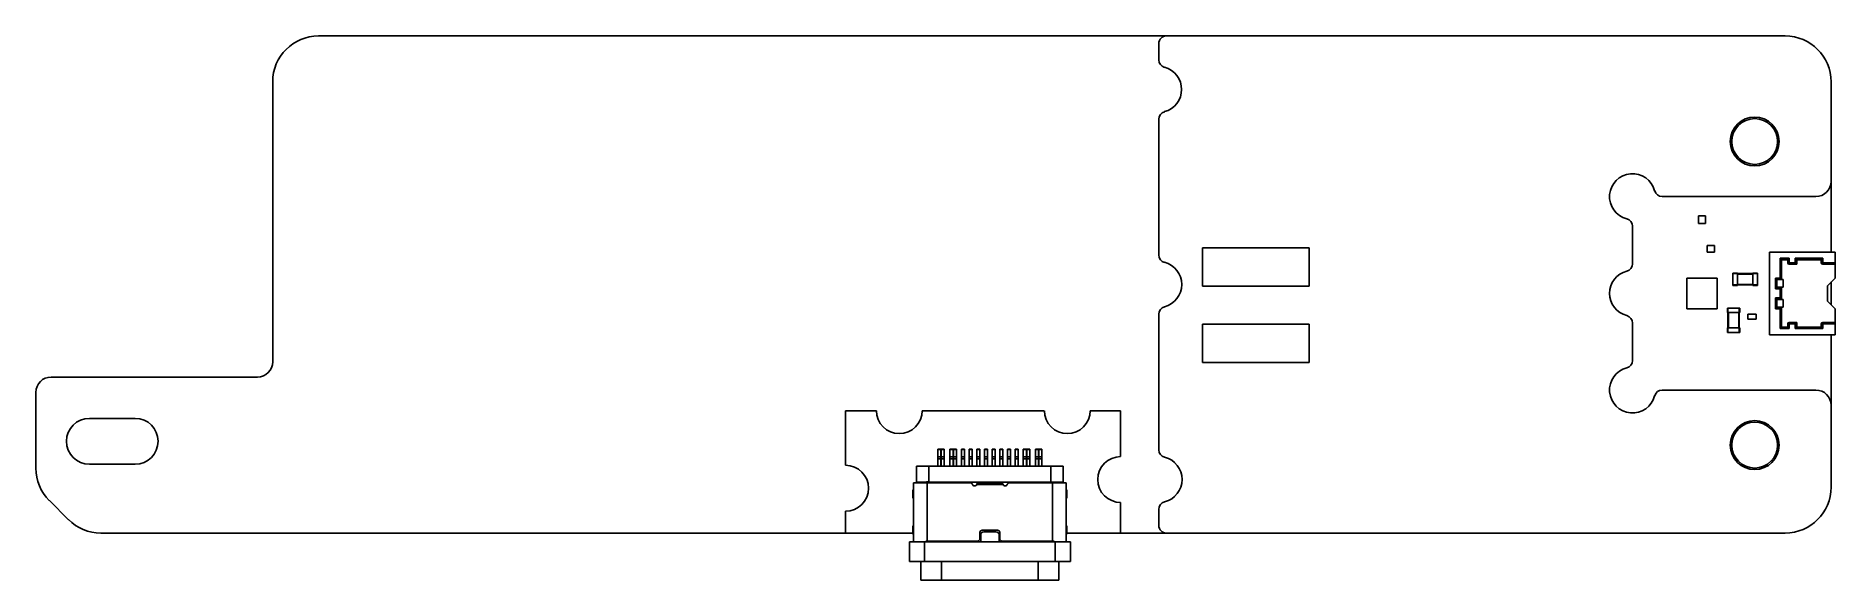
# Model space of a CAD drawing. Header units: millimetres. Extents: x -62 to 55, y 122 to 158.
import ezdxf

# ---------------------------------------------------------------- set-up
doc = ezdxf.new("R2010")
doc.units = ezdxf.units.MM

msp = doc.modelspace()

# ---------------------------------------------------------------- linework, layer by layer
at = {"color": 7, "linetype": 'Continuous', "lineweight": 25}
for p, q in [((52.06, 157.85), (-43.94, 157.85)), ((11.06, 157.35), (11.06, 156.28)), ((-46.94, 154.85), (-46.94, 136.55)), ((55.06, 143.72), (55.06, 154.85)), ((11.06, 152.41), (11.06, 143.53)), ((54.06, 147.35), (44, 147.35)), ((46.85, 146.08), (46.39, 146.08)), ((46.39, 146.08), (46.39, 145.58)), ((46.85, 145.58), (46.85, 146.08)), ((42.06, 145.41), (42.06, 142.96)), ((46.39, 145.58), (46.85, 145.58)), ((13.91, 143.99), (13.91, 141.49)), ((20.91, 143.99), (13.91, 143.99)), ((20.91, 141.49), (20.91, 143.99)), ((47.44, 144.16), (46.94, 144.16)), ((46.94, 144.16), (46.94, 143.71)), ((46.94, 143.71), (47.44, 143.71)), ((47.44, 143.71), (47.44, 144.16)), ((51.02, 143.72), (51.02, 138.32)), ((55.32, 143.72), (51.02, 143.72)), ((55.32, 143.72), (55.32, 142.02)), ((52.32, 143.32), (51.72, 143.32)), ((51.72, 143.32), (51.72, 142.02)), ((51.82, 143.22), (51.72, 143.32)), ((51.82, 141.92), (51.82, 143.22)), ((51.82, 143.22), (52.22, 143.22)), ((52.22, 143.22), (52.32, 143.32)), ((52.22, 143.22), (52.22, 143.02)), ((52.72, 143.02), (52.22, 143.02)), ((52.32, 142.92), (52.32, 143.32)), ((52.32, 142.92), (52.82, 142.92)), ((54.52, 143.32), (52.72, 143.32)), ((52.72, 143.32), (52.72, 143.02)), ((52.82, 143.22), (52.72, 143.32)), ((52.82, 142.92), (52.72, 143.02)), ((52.82, 142.92), (52.82, 143.22)), ((52.82, 143.22), (54.42, 143.22)), ((54.42, 143.22), (54.52, 143.32)), ((54.42, 143.22), (54.42, 143.02)), ((55.32, 143.02), (54.42, 143.02)), ((54.52, 142.92), (54.52, 143.32)), ((54.52, 142.92), (55.32, 142.92)), ((13.91, 141.49), (20.91, 141.49)), ((47.61, 142.02), (45.61, 142.02)), ((45.61, 142.02), (45.61, 140.02)), ((47.61, 140.02), (47.61, 142.02)), ((48.64, 142.34), (48.64, 141.54)), ((48.94, 142.34), (48.64, 142.34)), ((50.24, 142.31), (48.64, 142.31)), ((50.24, 141.57), (48.64, 141.57)), ((48.94, 141.54), (48.64, 141.54)), ((48.94, 142.34), (48.94, 141.54)), ((49.94, 142.28), (48.94, 142.28)), ((49.94, 141.6), (48.94, 141.6)), ((49.94, 142.34), (49.94, 141.54)), ((50.24, 142.34), (49.94, 142.34)), ((50.24, 141.54), (49.94, 141.54)), ((50.24, 142.34), (50.24, 141.54)), ((51.72, 142.02), (51.42, 142.02)), ((51.42, 142.02), (51.42, 141.32)), ((51.52, 141.92), (51.42, 142.02)), ((51.52, 141.42), (51.42, 141.32)), ((51.42, 141.32), (51.72, 141.32)), ((51.52, 141.42), (51.52, 141.92)), ((51.52, 141.92), (51.92, 141.92)), ((51.92, 141.42), (51.52, 141.42)), ((51.82, 141.92), (51.72, 142.02)), ((51.82, 141.42), (51.72, 141.32)), ((51.72, 141.32), (51.72, 140.72)), ((51.82, 140.62), (51.82, 141.42)), ((51.92, 141.92), (51.92, 141.42)), ((54.82, 141.52), (55.32, 142.02)), ((54.82, 140.52), (54.82, 141.52)), ((55.06, 140.27), (55.06, 141.77)), ((51.72, 140.72), (51.42, 140.72)), ((51.42, 140.72), (51.42, 140.02)), ((51.52, 140.62), (51.42, 140.72)), ((51.52, 140.12), (51.52, 140.62)), ((51.52, 140.62), (51.92, 140.62)), ((51.82, 140.62), (51.72, 140.72)), ((51.92, 140.62), (51.92, 140.12)), ((54.82, 140.52), (55.32, 140.02)), ((11.06, 139.66), (11.06, 130.79)), ((13.91, 139.01), (13.91, 136.51)), ((20.91, 139.01), (13.91, 139.01)), ((20.91, 136.51), (20.91, 139.01)), ((42.06, 139.08), (42.06, 136.63)), ((45.61, 140.02), (47.61, 140.02)), ((48.28, 140.06), (49.08, 140.06)), ((48.28, 140.06), (48.28, 139.76)), ((48.28, 139.76), (49.08, 139.76)), ((48.31, 140.06), (48.31, 138.46)), ((48.34, 139.76), (48.34, 138.76)), ((49.02, 139.76), (49.02, 138.76)), ((49.05, 140.06), (49.05, 138.46)), ((49.08, 140.06), (49.08, 139.76)), ((50.16, 139.67), (49.62, 139.67)), ((49.62, 139.67), (49.62, 139.34)), ((49.62, 139.34), (50.16, 139.34)), ((50.16, 139.34), (50.16, 139.67)), ((51.52, 140.12), (51.42, 140.02)), ((51.42, 140.02), (51.72, 140.02)), ((51.92, 140.12), (51.52, 140.12)), ((51.82, 140.12), (51.72, 140.02)), ((51.72, 140.02), (51.72, 138.72)), ((51.82, 138.82), (51.82, 140.12)), ((52.22, 139.02), (52.72, 139.02)), ((52.22, 139.02), (52.22, 138.82)), ((52.32, 138.72), (52.32, 139.12)), ((52.82, 139.12), (52.32, 139.12)), ((52.82, 139.12), (52.72, 139.02)), ((52.72, 139.02), (52.72, 138.72)), ((52.82, 138.82), (52.82, 139.12)), ((54.42, 139.02), (55.32, 139.02)), ((54.42, 139.02), (54.42, 138.82)), ((54.52, 138.72), (54.52, 139.12)), ((55.32, 139.12), (54.52, 139.12)), ((55.32, 138.32), (55.32, 140.02)), ((48.28, 138.76), (48.28, 138.46)), ((48.28, 138.76), (49.08, 138.76)), ((48.28, 138.46), (49.08, 138.46)), ((49.08, 138.76), (49.08, 138.46)), ((51.02, 138.32), (55.32, 138.32)), ((51.82, 138.82), (51.72, 138.72)), ((51.72, 138.72), (52.32, 138.72)), ((52.22, 138.82), (51.82, 138.82)), ((52.22, 138.82), (52.32, 138.72)), ((52.82, 138.82), (52.72, 138.72)), ((52.72, 138.72), (54.52, 138.72)), ((54.42, 138.82), (52.82, 138.82)), ((54.42, 138.82), (54.52, 138.72)), ((55.06, 128.35), (55.06, 138.32)), ((-47.94, 135.55), (-61.44, 135.55)), ((13.91, 136.51), (20.91, 136.51)), ((-62.44, 134.55), (-62.44, 129.59)), ((44, 134.7), (54.06, 134.7)), ((-9.44, 133.35), (-9.44, 129.78)), ((-7.43, 133.35), (-9.44, 133.35)), ((3.56, 133.35), (-4.43, 133.35)), ((8.56, 133.35), (6.57, 133.35)), ((8.56, 130.35), (8.56, 133.35)), ((-55.94, 132.85), (-58.94, 132.85)), ((-3.41, 130.83), (-3.41, 130.33)), ((-3.41, 130.83), (-3.21, 130.83)), ((-3.21, 130.81), (-3.41, 130.81)), ((-3.21, 130.33), (-3.21, 130.83)), ((-3.19, 130.83), (-3.19, 130.33)), ((-3.19, 130.83), (-2.99, 130.83)), ((-2.99, 130.81), (-3.19, 130.81)), ((-2.99, 130.33), (-2.99, 130.83)), ((-2.61, 130.83), (-2.61, 130.33)), ((-2.61, 130.83), (-2.41, 130.83)), ((-2.41, 130.81), (-2.61, 130.81)), ((-2.41, 130.33), (-2.41, 130.83)), ((-2.39, 130.83), (-2.39, 130.33)), ((-2.19, 130.83), (-2.39, 130.83)), ((-2.19, 130.81), (-2.39, 130.81)), ((-2.19, 130.33), (-2.19, 130.83)), ((-1.85, 130.83), (-1.85, 130.33)), ((-1.85, 130.83), (-1.65, 130.83)), ((-1.65, 130.81), (-1.85, 130.81)), ((-1.65, 130.33), (-1.65, 130.83)), ((-1.35, 130.83), (-1.35, 130.33)), ((-1.15, 130.83), (-1.35, 130.83)), ((-1.15, 130.81), (-1.35, 130.81)), ((-1.15, 130.33), (-1.15, 130.83)), ((-0.85, 130.83), (-0.85, 130.33)), ((-0.85, 130.83), (-0.65, 130.83)), ((-0.65, 130.81), (-0.85, 130.81)), ((-0.65, 130.33), (-0.65, 130.83)), ((-0.35, 130.83), (-0.35, 130.33)), ((-0.35, 130.83), (-0.15, 130.83)), ((-0.15, 130.81), (-0.35, 130.81)), ((-0.15, 130.33), (-0.15, 130.83)), ((0.15, 130.83), (0.15, 130.33)), ((0.15, 130.83), (0.35, 130.83)), ((0.35, 130.81), (0.15, 130.81)), ((0.35, 130.33), (0.35, 130.83)), ((0.65, 130.83), (0.65, 130.33)), ((0.85, 130.83), (0.65, 130.83)), ((0.85, 130.81), (0.65, 130.81)), ((0.85, 130.33), (0.85, 130.83)), ((1.15, 130.83), (1.15, 130.33)), ((1.15, 130.83), (1.35, 130.83)), ((1.35, 130.81), (1.15, 130.81)), ((1.35, 130.33), (1.35, 130.83)), ((1.65, 130.83), (1.65, 130.33)), ((1.65, 130.83), (1.85, 130.83)), ((1.85, 130.81), (1.65, 130.81)), ((1.85, 130.33), (1.85, 130.83)), ((2.19, 130.83), (2.19, 130.33)), ((2.19, 130.83), (2.39, 130.83)), ((2.39, 130.81), (2.19, 130.81)), ((2.39, 130.33), (2.39, 130.83)), ((2.41, 130.83), (2.41, 130.33)), ((2.41, 130.83), (2.61, 130.83)), ((2.61, 130.81), (2.41, 130.81)), ((2.61, 130.33), (2.61, 130.83)), ((2.99, 130.83), (2.99, 130.33)), ((2.99, 130.83), (3.19, 130.83)), ((3.19, 130.81), (2.99, 130.81)), ((3.19, 130.33), (3.19, 130.83)), ((3.21, 130.83), (3.21, 130.33)), ((3.21, 130.83), (3.41, 130.83)), ((3.41, 130.81), (3.21, 130.81)), ((3.41, 130.33), (3.41, 130.83)), ((-58.94, 129.85), (-55.94, 129.85)), ((-4.8, 128.63), (-4.8, 129.73)), ((-4, 129.73), (-4, 128.68)), ((4, 129.73), (-4, 129.73)), ((-3.41, 130.33), (-3.21, 130.33)), ((-3.41, 130.2), (-3.21, 130.2)), ((-3.41, 130.2), (-3.41, 129.73)), ((-3.21, 129.73), (-3.21, 130.2)), ((-3.19, 130.33), (-2.99, 130.33)), ((-3.19, 130.2), (-2.99, 130.2)), ((-3.19, 130.2), (-3.19, 129.73)), ((-2.99, 129.73), (-2.99, 130.2)), ((-2.61, 130.33), (-2.41, 130.33)), ((-2.61, 130.2), (-2.41, 130.2)), ((-2.61, 130.2), (-2.61, 129.73)), ((-2.41, 129.73), (-2.41, 130.2)), ((-2.19, 130.33), (-2.39, 130.33)), ((-2.19, 130.2), (-2.39, 130.2)), ((-2.39, 130.2), (-2.39, 129.73)), ((-2.19, 129.73), (-2.19, 130.2)), ((-1.85, 130.33), (-1.65, 130.33)), ((-1.85, 130.2), (-1.65, 130.2)), ((-1.85, 130.2), (-1.85, 129.73)), ((-1.65, 129.73), (-1.65, 130.2)), ((-1.15, 130.33), (-1.35, 130.33)), ((-1.15, 130.2), (-1.35, 130.2)), ((-1.35, 130.2), (-1.35, 129.73)), ((-1.15, 129.73), (-1.15, 130.2)), ((-0.65, 130.33), (-0.85, 130.33)), ((-0.65, 130.2), (-0.85, 130.2)), ((-0.85, 130.2), (-0.85, 129.73)), ((-0.65, 129.73), (-0.65, 130.2)), ((-0.15, 130.33), (-0.35, 130.33)), ((-0.15, 130.2), (-0.35, 130.2)), ((-0.35, 130.2), (-0.35, 129.73)), ((-0.15, 129.73), (-0.15, 130.2)), ((0.35, 130.33), (0.15, 130.33)), ((0.35, 130.2), (0.15, 130.2)), ((0.15, 130.2), (0.15, 129.73)), ((0.35, 129.73), (0.35, 130.2)), ((0.65, 130.33), (0.85, 130.33)), ((0.65, 130.2), (0.85, 130.2)), ((0.65, 130.2), (0.65, 129.73)), ((0.85, 129.73), (0.85, 130.2)), ((1.35, 130.33), (1.15, 130.33)), ((1.35, 130.2), (1.15, 130.2)), ((1.15, 130.2), (1.15, 129.73)), ((1.35, 129.73), (1.35, 130.2)), ((1.85, 130.33), (1.65, 130.33)), ((1.85, 130.2), (1.65, 130.2)), ((1.65, 130.2), (1.65, 129.73)), ((1.85, 129.73), (1.85, 130.2)), ((2.39, 130.33), (2.19, 130.33)), ((2.39, 130.2), (2.19, 130.2)), ((2.19, 130.2), (2.19, 129.73)), ((2.39, 129.73), (2.39, 130.2)), ((2.61, 130.33), (2.41, 130.33)), ((2.61, 130.2), (2.41, 130.2)), ((2.41, 130.2), (2.41, 129.73)), ((2.61, 129.73), (2.61, 130.2)), ((3.19, 130.33), (2.99, 130.33)), ((3.19, 130.2), (2.99, 130.2)), ((2.99, 130.2), (2.99, 129.73)), ((3.19, 129.73), (3.19, 130.2)), ((3.41, 130.33), (3.21, 130.33)), ((3.41, 130.2), (3.21, 130.2)), ((3.21, 130.2), (3.21, 129.73)), ((3.41, 129.73), (3.41, 130.2)), ((4, 129.73), (4, 128.68)), ((4.79, 129.73), (4.79, 128.63)), ((-5, 124.83), (-5, 128.63)), ((-4.17, 128.63), (-4.17, 128.73)), ((-4.04, 128.7), (-4.15, 128.7)), ((-4.1, 124.83), (-4.1, 128.63)), ((-4.1, 128.63), (-1.28, 128.63)), ((-4, 128.68), (4, 128.68)), ((-0.86, 128.53), (0.86, 128.53)), ((0.85, 128.58), (-0.85, 128.58)), ((1.28, 128.63), (4.1, 128.63)), ((4.1, 128.63), (4.1, 124.83)), ((4.17, 128.73), (4.17, 128.63)), ((5, 128.63), (5, 124.83)), ((-61.56, 127.47), (-60.31, 126.22)), ((-5.04, 128.18), (-5.04, 127.63)), ((-5, 128.18), (-5.04, 128.18)), ((-5.04, 127.63), (-5, 127.63)), ((5, 128.18), (5.04, 128.18)), ((5.04, 127.63), (5, 127.63)), ((5.04, 127.63), (5.04, 128.18)), ((8.56, 125.35), (8.56, 127.35)), ((-9.44, 126.78), (-9.44, 125.35)), ((11.06, 126.9), (11.06, 125.85)), ((-58.19, 125.35), (-5.04, 125.35)), ((-5.04, 125.83), (-5.04, 125.28)), ((-5, 125.83), (-5.04, 125.83)), ((-5.04, 125.28), (-5, 125.28)), ((-4.8, 124.78), (-4.8, 124.83)), ((-0.8, 124.83), (-4.2, 124.83)), ((-0.65, 125.38), (-0.65, 124.98)), ((-0.6, 124.78), (-0.6, 125.23)), ((0.5, 125.53), (-0.5, 125.53)), ((-0.4, 125.43), (0.4, 125.43)), ((0.6, 125.23), (0.6, 124.78)), ((0.65, 124.98), (0.65, 125.38)), ((4.2, 124.83), (0.8, 124.83)), ((4.79, 124.83), (4.79, 124.78)), ((5, 125.83), (5.04, 125.83)), ((5.04, 125.28), (5, 125.28)), ((5.04, 125.28), (5.04, 125.83)), ((5.04, 125.35), (52.06, 125.35)), ((-5.27, 123.48), (-5.27, 124.78)), ((-4.27, 124.78), (-4.27, 123.48)), ((4.27, 124.78), (-4.27, 124.78)), ((4.27, 123.48), (4.27, 124.78)), ((5.27, 124.78), (5.27, 123.48)), ((-4.52, 122.28), (-4.52, 123.48)), ((-4.27, 123.48), (4.27, 123.48)), ((-3.17, 123.48), (-3.17, 122.28)), ((3.17, 122.28), (3.17, 123.48)), ((4.52, 123.48), (4.52, 122.28)), ((-3.17, 122.28), (3.17, 122.28))]:
    msp.add_line(p, q, dxfattribs=at)
at = {"color": 8, "linetype": 'Continuous', "lineweight": 25}
for p, q in [((-3.79, 128.68), (-3.79, 128.63)), ((3.79, 128.68), (3.79, 128.63)), ((-3.79, 124.83), (-3.79, 124.78)), ((3.79, 124.83), (3.79, 124.78))]:
    msp.add_line(p, q, dxfattribs=at)
at = {"color": 7, "linetype": 'Continuous', "lineweight": 25}
for centre, radius in [((50.06, 150.95), 1.6), ((50.06, 150.95), 1.5), ((50.06, 131.1), 1.6), ((50.06, 131.1), 1.5)]:
    msp.add_circle(centre, radius, dxfattribs=at)
for centre, radius, start, end in [((-43.94, 154.85), 3, 90, 180), ((11.56, 157.35), 0.5, 90, 180), ((52.06, 154.85), 3, 0, 90), ((11.56, 156.28), 0.5, 180, 255.0781), ((11.05, 154.35), 1.5, 284.9219, 75.0781), ((11.56, 152.41), 0.5, 104.9219, 180), ((42.06, 147.35), 1.5, 14.4775, 255.5225), ((44, 147.85), 0.5, 194.4775, 270), ((54.06, 148.35), 1, 270, 0), ((41.56, 145.41), 0.5, 0, 75.5225), ((11.56, 143.53), 0.5, 180, 255.5225), ((11.06, 141.6), 1.5, 284.4775, 75.5225), ((41.56, 142.96), 0.5, 284.4775, 360), ((52.32, 143.02), 0.1, 180, 270), ((54.52, 143.02), 0.1, 180, 270), ((42.06, 141.02), 1.5, 104.4775, 255.5225), ((11.56, 139.66), 0.5, 104.4775, 180), ((41.56, 139.08), 0.5, 0, 75.5225), ((52.32, 139.02), 0.1, 90, 180), ((54.52, 139.02), 0.1, 90, 180), ((41.56, 136.63), 0.5, 284.4775, 360), ((-61.44, 134.55), 1, 90, 180), ((-47.94, 136.55), 1, 270, 360), ((42.06, 134.7), 1.5, 104.4775, 345.5225), ((44, 134.2), 0.5, 90, 165.5225), ((54.06, 133.7), 1, 360, 90), ((-5.93, 133.35), 1.5, 180, 0), ((5.07, 133.35), 1.5, 180, 0), ((-58.94, 131.35), 1.5, 90, 270), ((-55.94, 131.35), 1.5, 270, 90), ((11.56, 130.79), 0.5, 180, 256.0762), ((-59.44, 129.59), 3, 180, 225), ((-9.44, 128.28), 1.5, 270, 90), ((8.56, 128.85), 1.5, 90, 270), ((11.08, 128.85), 1.5, 283.9238, 76.0762), ((11.56, 126.9), 0.5, 103.9238, 180), ((52.06, 128.35), 3, 270, 0), ((-58.19, 128.35), 3, 225, 270), ((11.56, 125.85), 0.5, 180, 270)]:
    msp.add_arc(centre, radius, start, end, dxfattribs=at)
for points, knots in [([(-4, 129.73), (-4.08, 129.73), (-4.15, 129.73), (-4.3, 129.73), (-4.37, 129.73), (-4.58, 129.73), (-4.7, 129.73), (-4.8, 129.73)], [0, 0, 0, 0, 0.25, 0.25, 0.5, 0.5, 1, 1, 1, 1]), ([(-3.41, 130.33), (-3.41, 130.32), (-3.41, 130.3), (-3.41, 130.28), (-3.41, 130.27), (-3.41, 130.25), (-3.41, 130.24), (-3.41, 130.23), (-3.41, 130.21), (-3.41, 130.21), (-3.41, 130.2), (-3.41, 130.2), (-3.41, 130.2)], [0, 0, 0, 0, 0.0000503657, 0.0000503657, 0.0000503657, 0.0001007314, 0.0001007314, 0.0001007314, 0.0001510971, 0.0001510971, 0.0001510971, 0.0001692128, 0.0001692128, 0.0001692128, 0.0001692128]), ([(-3.21, 130.2), (-3.21, 130.2), (-3.21, 130.21), (-3.21, 130.23), (-3.21, 130.24), (-3.21, 130.25), (-3.21, 130.27), (-3.21, 130.28), (-3.21, 130.3), (-3.21, 130.31), (-3.21, 130.32), (-3.21, 130.33), (-3.21, 130.33)], [0, 0, 0, 0, 0.0000503657, 0.0000503657, 0.0000503657, 0.0001007314, 0.0001007314, 0.0001007314, 0.0001510971, 0.0001510971, 0.0001510971, 0.0001692128, 0.0001692128, 0.0001692128, 0.0001692128]), ([(-3.19, 130.33), (-3.19, 130.32), (-3.19, 130.3), (-3.19, 130.28), (-3.19, 130.27), (-3.19, 130.25), (-3.19, 130.24), (-3.19, 130.23), (-3.19, 130.21), (-3.19, 130.21), (-3.19, 130.2), (-3.19, 130.2), (-3.19, 130.2)], [0, 0, 0, 0, 0.0000503657, 0.0000503657, 0.0000503657, 0.0001007314, 0.0001007314, 0.0001007314, 0.0001510971, 0.0001510971, 0.0001510971, 0.0001692128, 0.0001692128, 0.0001692128, 0.0001692128]), ([(-2.99, 130.2), (-2.99, 130.2), (-2.99, 130.21), (-2.99, 130.23), (-2.99, 130.24), (-2.99, 130.25), (-2.99, 130.27), (-2.99, 130.28), (-2.99, 130.3), (-2.99, 130.31), (-2.99, 130.32), (-2.99, 130.33), (-2.99, 130.33)], [0, 0, 0, 0, 0.0000503657, 0.0000503657, 0.0000503657, 0.0001007314, 0.0001007314, 0.0001007314, 0.0001510971, 0.0001510971, 0.0001510971, 0.0001692128, 0.0001692128, 0.0001692128, 0.0001692128]), ([(-2.61, 130.33), (-2.61, 130.32), (-2.61, 130.3), (-2.61, 130.28), (-2.61, 130.27), (-2.61, 130.25), (-2.61, 130.24), (-2.61, 130.23), (-2.61, 130.21), (-2.61, 130.21), (-2.61, 130.2), (-2.61, 130.2), (-2.61, 130.2)], [0, 0, 0, 0, 0.0000503657, 0.0000503657, 0.0000503657, 0.0001007314, 0.0001007314, 0.0001007314, 0.0001510971, 0.0001510971, 0.0001510971, 0.0001692128, 0.0001692128, 0.0001692128, 0.0001692128]), ([(-2.41, 130.2), (-2.41, 130.2), (-2.41, 130.21), (-2.41, 130.23), (-2.41, 130.24), (-2.41, 130.25), (-2.41, 130.27), (-2.41, 130.28), (-2.41, 130.3), (-2.41, 130.31), (-2.41, 130.32), (-2.41, 130.33), (-2.41, 130.33)], [0, 0, 0, 0, 0.0000503657, 0.0000503657, 0.0000503657, 0.0001007314, 0.0001007314, 0.0001007314, 0.0001510971, 0.0001510971, 0.0001510971, 0.0001692128, 0.0001692128, 0.0001692128, 0.0001692128]), ([(-2.39, 130.33), (-2.39, 130.32), (-2.39, 130.3), (-2.39, 130.28), (-2.39, 130.27), (-2.39, 130.25), (-2.39, 130.24), (-2.39, 130.23), (-2.39, 130.21), (-2.39, 130.21), (-2.39, 130.2), (-2.39, 130.2), (-2.39, 130.2)], [0, 0, 0, 0, 0.0000503657, 0.0000503657, 0.0000503657, 0.0001007314, 0.0001007314, 0.0001007314, 0.0001510971, 0.0001510971, 0.0001510971, 0.0001692128, 0.0001692128, 0.0001692128, 0.0001692128]), ([(-2.19, 130.2), (-2.19, 130.2), (-2.19, 130.21), (-2.19, 130.23), (-2.19, 130.24), (-2.19, 130.25), (-2.19, 130.27), (-2.19, 130.28), (-2.19, 130.3), (-2.19, 130.31), (-2.19, 130.32), (-2.19, 130.33), (-2.19, 130.33)], [0, 0, 0, 0, 0.0000503657, 0.0000503657, 0.0000503657, 0.0001007314, 0.0001007314, 0.0001007314, 0.0001510971, 0.0001510971, 0.0001510971, 0.0001692128, 0.0001692128, 0.0001692128, 0.0001692128]), ([(-1.85, 130.33), (-1.85, 130.32), (-1.85, 130.3), (-1.85, 130.28), (-1.85, 130.27), (-1.85, 130.25), (-1.85, 130.24), (-1.85, 130.23), (-1.85, 130.21), (-1.85, 130.21), (-1.85, 130.2), (-1.85, 130.2), (-1.85, 130.2)], [0, 0, 0, 0, 0.0000503657, 0.0000503657, 0.0000503657, 0.0001007314, 0.0001007314, 0.0001007314, 0.0001510971, 0.0001510971, 0.0001510971, 0.0001692128, 0.0001692128, 0.0001692128, 0.0001692128]), ([(-1.65, 130.2), (-1.65, 130.2), (-1.65, 130.21), (-1.65, 130.23), (-1.65, 130.24), (-1.65, 130.25), (-1.65, 130.27), (-1.65, 130.28), (-1.65, 130.3), (-1.65, 130.31), (-1.65, 130.32), (-1.65, 130.33), (-1.65, 130.33)], [0, 0, 0, 0, 0.0000503657, 0.0000503657, 0.0000503657, 0.0001007314, 0.0001007314, 0.0001007314, 0.0001510971, 0.0001510971, 0.0001510971, 0.0001692128, 0.0001692128, 0.0001692128, 0.0001692128]), ([(-1.35, 130.33), (-1.35, 130.32), (-1.35, 130.3), (-1.35, 130.28), (-1.35, 130.27), (-1.35, 130.25), (-1.35, 130.24), (-1.35, 130.23), (-1.35, 130.21), (-1.35, 130.21), (-1.35, 130.2), (-1.35, 130.2), (-1.35, 130.2)], [0, 0, 0, 0, 0.0000503657, 0.0000503657, 0.0000503657, 0.0001007314, 0.0001007314, 0.0001007314, 0.0001510971, 0.0001510971, 0.0001510971, 0.0001692128, 0.0001692128, 0.0001692128, 0.0001692128]), ([(-1.15, 130.2), (-1.15, 130.2), (-1.15, 130.21), (-1.15, 130.23), (-1.15, 130.24), (-1.15, 130.25), (-1.15, 130.27), (-1.15, 130.28), (-1.15, 130.3), (-1.15, 130.31), (-1.15, 130.32), (-1.15, 130.33), (-1.15, 130.33)], [0, 0, 0, 0, 0.0000503657, 0.0000503657, 0.0000503657, 0.0001007314, 0.0001007314, 0.0001007314, 0.0001510971, 0.0001510971, 0.0001510971, 0.0001692128, 0.0001692128, 0.0001692128, 0.0001692128]), ([(-0.85, 130.33), (-0.85, 130.32), (-0.85, 130.3), (-0.85, 130.28), (-0.85, 130.27), (-0.85, 130.25), (-0.85, 130.24), (-0.85, 130.23), (-0.85, 130.21), (-0.85, 130.21), (-0.85, 130.2), (-0.85, 130.2), (-0.85, 130.2)], [0, 0, 0, 0, 0.0000503657, 0.0000503657, 0.0000503657, 0.0001007314, 0.0001007314, 0.0001007314, 0.0001510971, 0.0001510971, 0.0001510971, 0.0001692128, 0.0001692128, 0.0001692128, 0.0001692128]), ([(-0.65, 130.2), (-0.65, 130.2), (-0.65, 130.21), (-0.65, 130.23), (-0.65, 130.24), (-0.65, 130.25), (-0.65, 130.27), (-0.65, 130.28), (-0.65, 130.3), (-0.65, 130.31), (-0.65, 130.32), (-0.65, 130.33), (-0.65, 130.33)], [0, 0, 0, 0, 0.0000503657, 0.0000503657, 0.0000503657, 0.0001007314, 0.0001007314, 0.0001007314, 0.0001510971, 0.0001510971, 0.0001510971, 0.0001692128, 0.0001692128, 0.0001692128, 0.0001692128]), ([(-0.35, 130.33), (-0.35, 130.32), (-0.35, 130.3), (-0.35, 130.28), (-0.35, 130.27), (-0.35, 130.25), (-0.35, 130.24), (-0.35, 130.23), (-0.35, 130.21), (-0.35, 130.21), (-0.35, 130.2), (-0.35, 130.2), (-0.35, 130.2)], [0, 0, 0, 0, 0.0000503657, 0.0000503657, 0.0000503657, 0.0001007314, 0.0001007314, 0.0001007314, 0.0001510971, 0.0001510971, 0.0001510971, 0.0001692128, 0.0001692128, 0.0001692128, 0.0001692128]), ([(-0.15, 130.2), (-0.15, 130.2), (-0.15, 130.21), (-0.15, 130.23), (-0.15, 130.24), (-0.15, 130.25), (-0.15, 130.27), (-0.15, 130.28), (-0.15, 130.3), (-0.15, 130.31), (-0.15, 130.32), (-0.15, 130.33), (-0.15, 130.33)], [0, 0, 0, 0, 0.0000503657, 0.0000503657, 0.0000503657, 0.0001007314, 0.0001007314, 0.0001007314, 0.0001510971, 0.0001510971, 0.0001510971, 0.0001692128, 0.0001692128, 0.0001692128, 0.0001692128]), ([(0.15, 130.33), (0.15, 130.32), (0.15, 130.3), (0.15, 130.28), (0.15, 130.27), (0.15, 130.25), (0.15, 130.24), (0.15, 130.23), (0.15, 130.21), (0.15, 130.21), (0.15, 130.2), (0.15, 130.2), (0.15, 130.2)], [0, 0, 0, 0, 0.0000503657, 0.0000503657, 0.0000503657, 0.0001007314, 0.0001007314, 0.0001007314, 0.0001510971, 0.0001510971, 0.0001510971, 0.0001692128, 0.0001692128, 0.0001692128, 0.0001692128]), ([(0.35, 130.2), (0.35, 130.2), (0.35, 130.21), (0.35, 130.23), (0.35, 130.24), (0.35, 130.25), (0.35, 130.27), (0.35, 130.28), (0.35, 130.3), (0.35, 130.31), (0.35, 130.32), (0.35, 130.33), (0.35, 130.33)], [0, 0, 0, 0, 0.0000503657, 0.0000503657, 0.0000503657, 0.0001007314, 0.0001007314, 0.0001007314, 0.0001510971, 0.0001510971, 0.0001510971, 0.0001692128, 0.0001692128, 0.0001692128, 0.0001692128]), ([(0.65, 130.33), (0.65, 130.32), (0.65, 130.3), (0.65, 130.28), (0.65, 130.27), (0.65, 130.25), (0.65, 130.24), (0.65, 130.23), (0.65, 130.21), (0.65, 130.21), (0.65, 130.2), (0.65, 130.2), (0.65, 130.2)], [0, 0, 0, 0, 0.0000503657, 0.0000503657, 0.0000503657, 0.0001007314, 0.0001007314, 0.0001007314, 0.0001510971, 0.0001510971, 0.0001510971, 0.0001692128, 0.0001692128, 0.0001692128, 0.0001692128]), ([(0.85, 130.2), (0.85, 130.2), (0.85, 130.21), (0.85, 130.23), (0.85, 130.24), (0.85, 130.25), (0.85, 130.27), (0.85, 130.28), (0.85, 130.3), (0.85, 130.31), (0.85, 130.32), (0.85, 130.33), (0.85, 130.33)], [0, 0, 0, 0, 0.0000503657, 0.0000503657, 0.0000503657, 0.0001007314, 0.0001007314, 0.0001007314, 0.0001510971, 0.0001510971, 0.0001510971, 0.0001692128, 0.0001692128, 0.0001692128, 0.0001692128]), ([(1.15, 130.33), (1.15, 130.32), (1.15, 130.3), (1.15, 130.28), (1.15, 130.27), (1.15, 130.25), (1.15, 130.24), (1.15, 130.23), (1.15, 130.21), (1.15, 130.21), (1.15, 130.2), (1.15, 130.2), (1.15, 130.2)], [0, 0, 0, 0, 0.0000503657, 0.0000503657, 0.0000503657, 0.0001007314, 0.0001007314, 0.0001007314, 0.0001510971, 0.0001510971, 0.0001510971, 0.0001692128, 0.0001692128, 0.0001692128, 0.0001692128]), ([(1.35, 130.2), (1.35, 130.2), (1.35, 130.21), (1.35, 130.23), (1.35, 130.24), (1.35, 130.25), (1.35, 130.27), (1.35, 130.28), (1.35, 130.3), (1.35, 130.31), (1.35, 130.32), (1.35, 130.33), (1.35, 130.33)], [0, 0, 0, 0, 0.0000503657, 0.0000503657, 0.0000503657, 0.0001007314, 0.0001007314, 0.0001007314, 0.0001510971, 0.0001510971, 0.0001510971, 0.0001692128, 0.0001692128, 0.0001692128, 0.0001692128]), ([(1.65, 130.33), (1.65, 130.32), (1.65, 130.3), (1.65, 130.28), (1.65, 130.27), (1.65, 130.25), (1.65, 130.24), (1.65, 130.23), (1.65, 130.21), (1.65, 130.21), (1.65, 130.2), (1.65, 130.2), (1.65, 130.2)], [0, 0, 0, 0, 0.0000503657, 0.0000503657, 0.0000503657, 0.0001007314, 0.0001007314, 0.0001007314, 0.0001510971, 0.0001510971, 0.0001510971, 0.0001692128, 0.0001692128, 0.0001692128, 0.0001692128]), ([(1.85, 130.2), (1.85, 130.2), (1.85, 130.21), (1.85, 130.23), (1.85, 130.24), (1.85, 130.25), (1.85, 130.27), (1.85, 130.28), (1.85, 130.3), (1.85, 130.31), (1.85, 130.32), (1.85, 130.33), (1.85, 130.33)], [0, 0, 0, 0, 0.0000503657, 0.0000503657, 0.0000503657, 0.0001007314, 0.0001007314, 0.0001007314, 0.0001510971, 0.0001510971, 0.0001510971, 0.0001692128, 0.0001692128, 0.0001692128, 0.0001692128]), ([(2.19, 130.33), (2.19, 130.32), (2.19, 130.3), (2.19, 130.28), (2.19, 130.27), (2.19, 130.25), (2.19, 130.24), (2.19, 130.23), (2.19, 130.21), (2.19, 130.21), (2.19, 130.2), (2.19, 130.2), (2.19, 130.2)], [0, 0, 0, 0, 0.0000503657, 0.0000503657, 0.0000503657, 0.0001007314, 0.0001007314, 0.0001007314, 0.0001510971, 0.0001510971, 0.0001510971, 0.0001692128, 0.0001692128, 0.0001692128, 0.0001692128]), ([(2.39, 130.2), (2.39, 130.2), (2.39, 130.21), (2.39, 130.23), (2.39, 130.24), (2.39, 130.25), (2.39, 130.27), (2.39, 130.28), (2.39, 130.3), (2.39, 130.31), (2.39, 130.32), (2.39, 130.33), (2.39, 130.33)], [0, 0, 0, 0, 0.0000503657, 0.0000503657, 0.0000503657, 0.0001007314, 0.0001007314, 0.0001007314, 0.0001510971, 0.0001510971, 0.0001510971, 0.0001692128, 0.0001692128, 0.0001692128, 0.0001692128]), ([(2.41, 130.33), (2.41, 130.32), (2.41, 130.3), (2.41, 130.28), (2.41, 130.27), (2.41, 130.25), (2.41, 130.24), (2.41, 130.23), (2.41, 130.21), (2.41, 130.21), (2.41, 130.2), (2.41, 130.2), (2.41, 130.2)], [0, 0, 0, 0, 0.0000503657, 0.0000503657, 0.0000503657, 0.0001007314, 0.0001007314, 0.0001007314, 0.0001510971, 0.0001510971, 0.0001510971, 0.0001692128, 0.0001692128, 0.0001692128, 0.0001692128]), ([(2.61, 130.2), (2.61, 130.2), (2.61, 130.21), (2.61, 130.23), (2.61, 130.24), (2.61, 130.25), (2.61, 130.27), (2.61, 130.28), (2.61, 130.3), (2.61, 130.31), (2.61, 130.32), (2.61, 130.33), (2.61, 130.33)], [0, 0, 0, 0, 0.0000503657, 0.0000503657, 0.0000503657, 0.0001007314, 0.0001007314, 0.0001007314, 0.0001510971, 0.0001510971, 0.0001510971, 0.0001692128, 0.0001692128, 0.0001692128, 0.0001692128]), ([(2.99, 130.33), (2.99, 130.32), (2.99, 130.3), (2.99, 130.28), (2.99, 130.27), (2.99, 130.25), (2.99, 130.24), (2.99, 130.23), (2.99, 130.21), (2.99, 130.21), (2.99, 130.2), (2.99, 130.2), (2.99, 130.2)], [0, 0, 0, 0, 0.0000503657, 0.0000503657, 0.0000503657, 0.0001007314, 0.0001007314, 0.0001007314, 0.0001510971, 0.0001510971, 0.0001510971, 0.0001692128, 0.0001692128, 0.0001692128, 0.0001692128]), ([(3.19, 130.2), (3.19, 130.2), (3.19, 130.21), (3.19, 130.23), (3.19, 130.24), (3.19, 130.25), (3.19, 130.27), (3.19, 130.28), (3.19, 130.3), (3.19, 130.31), (3.19, 130.32), (3.19, 130.33), (3.19, 130.33)], [0, 0, 0, 0, 0.0000503657, 0.0000503657, 0.0000503657, 0.0001007314, 0.0001007314, 0.0001007314, 0.0001510971, 0.0001510971, 0.0001510971, 0.0001692128, 0.0001692128, 0.0001692128, 0.0001692128]), ([(3.21, 130.33), (3.21, 130.32), (3.21, 130.3), (3.21, 130.28), (3.21, 130.27), (3.21, 130.25), (3.21, 130.24), (3.21, 130.23), (3.21, 130.21), (3.21, 130.21), (3.21, 130.2), (3.21, 130.2), (3.21, 130.2)], [0, 0, 0, 0, 0.0000503657, 0.0000503657, 0.0000503657, 0.0001007314, 0.0001007314, 0.0001007314, 0.0001510971, 0.0001510971, 0.0001510971, 0.0001692128, 0.0001692128, 0.0001692128, 0.0001692128]), ([(3.41, 130.2), (3.41, 130.2), (3.41, 130.21), (3.41, 130.23), (3.41, 130.24), (3.41, 130.25), (3.41, 130.27), (3.41, 130.28), (3.41, 130.3), (3.41, 130.31), (3.41, 130.32), (3.41, 130.33), (3.41, 130.33)], [0, 0, 0, 0, 0.0000503657, 0.0000503657, 0.0000503657, 0.0001007314, 0.0001007314, 0.0001007314, 0.0001510971, 0.0001510971, 0.0001510971, 0.0001692128, 0.0001692128, 0.0001692128, 0.0001692128]), ([(4.79, 129.73), (4.75, 129.73), (4.7, 129.73), (4.58, 129.73), (4.51, 129.73), (4.31, 129.73), (4.15, 129.73), (4, 129.73)], [0, 0, 0, 0, 0.25, 0.25, 0.5, 0.5, 1, 1, 1, 1]), ([(-5, 128.63), (-5, 128.63), (-5, 128.63), (-4.98, 128.63), (-4.96, 128.63), (-4.92, 128.63), (-4.85, 128.63), (-4.74, 128.63), (-4.6, 128.63), (-4.45, 128.63), (-4.28, 128.63), (-4.16, 128.63), (-4.1, 128.63)], [0, 0, 0, 0, 0.062856, 0.125104, 0.187358, 0.250227, 0.375171, 0.500151, 0.625095, 0.750075, 0.875029, 1, 1, 1, 1]), ([(-4, 128.68), (-4.08, 128.68), (-4.15, 128.68), (-4.3, 128.68), (-4.37, 128.68), (-4.58, 128.68), (-4.7, 128.68), (-4.8, 128.68)], [0, 0, 0, 0, 0.25, 0.25, 0.5, 0.5, 1, 1, 1, 1]), ([(-1.14, 128.53), (-1.15, 128.56), (-1.17, 128.59), (-1.22, 128.62), (-1.25, 128.63), (-1.28, 128.63)], [0, 0, 0, 0, 0.5, 0.5, 1, 1, 1, 1]), ([(-1.14, 128.53), (-1.13, 128.5), (-1.11, 128.48), (-1.06, 128.44), (-1.03, 128.43), (-1, 128.43)], [0, 0, 0, 0, 0.5, 0.5, 1, 1, 1, 1]), ([(-1, 128.43), (-0.97, 128.43), (-0.94, 128.44), (-0.89, 128.48), (-0.87, 128.5), (-0.86, 128.53)], [0, 0, 0, 0, 0.5, 0.5, 1, 1, 1, 1]), ([(0.86, 128.53), (0.86, 128.54), (0.85, 128.56), (0.85, 128.57), (0.85, 128.58)], [0, 0, 0, 0, 0.496387, 1, 1, 1, 1]), ([(0.86, 128.53), (0.87, 128.5), (0.89, 128.48), (0.94, 128.44), (0.97, 128.43), (1, 128.43)], [0, 0, 0, 0, 0.5, 0.5, 1, 1, 1, 1]), ([(1, 128.43), (1.03, 128.43), (1.06, 128.44), (1.11, 128.48), (1.13, 128.5), (1.14, 128.53)], [0, 0, 0, 0, 0.5, 0.5, 1, 1, 1, 1]), ([(1.14, 128.53), (1.15, 128.54), (1.15, 128.56), (1.17, 128.59), (1.2, 128.61), (1.24, 128.63), (1.27, 128.63), (1.28, 128.63)], [0, 0, 0, 0, 0.168003, 0.332421, 0.500548, 0.750204, 1, 1, 1, 1]), ([(4, 128.68), (4.08, 128.68), (4.15, 128.68), (4.3, 128.68), (4.37, 128.68), (4.58, 128.68), (4.7, 128.68), (4.79, 128.68)], [0, 0, 0, 0, 0.25, 0.25, 0.5, 0.5, 1, 1, 1, 1]), ([(4.1, 128.63), (4.13, 128.63), (4.19, 128.63), (4.28, 128.63), (4.36, 128.63), (4.47, 128.63), (4.6, 128.63), (4.74, 128.63), (4.85, 128.63), (4.94, 128.63), (4.99, 128.63), (5, 128.63), (5, 128.63)], [0, 0, 0, 0, 0.0628555, 0.1251044, 0.1873578, 0.2502267, 0.3751709, 0.500151, 0.6250952, 0.7500753, 0.8750287, 1, 1, 1, 1]), ([(-0.6, 125.23), (-0.6, 125.29), (-0.58, 125.34), (-0.5, 125.41), (-0.45, 125.43), (-0.4, 125.43)], [0, 0, 0, 0, 0.5, 0.5, 1, 1, 1, 1]), ([(0.4, 125.43), (0.45, 125.43), (0.5, 125.41), (0.58, 125.34), (0.6, 125.29), (0.6, 125.23)], [0, 0, 0, 0, 0.5, 0.5, 1, 1, 1, 1]), ([(0.65, 124.98), (0.65, 124.94), (0.67, 124.9), (0.72, 124.85), (0.76, 124.83), (0.8, 124.83)], [0, 0, 0, 0, 0.5, 0.5, 1, 1, 1, 1]), ([(-4.27, 124.78), (-4.4, 124.78), (-4.53, 124.78), (-4.77, 124.78), (-4.88, 124.78), (-5.16, 124.78), (-5.27, 124.78), (-5.27, 124.78)], [0, 0, 0, 0, 0.25, 0.25, 0.5, 0.5, 1, 1, 1, 1]), ([(5.27, 124.78), (5.27, 124.78), (5.24, 124.78), (5.14, 124.78), (5.07, 124.78), (4.79, 124.78), (4.53, 124.78), (4.27, 124.78)], [0, 0, 0, 0, 0.25, 0.25, 0.5, 0.5, 1, 1, 1, 1]), ([(-4.27, 123.48), (-4.4, 123.48), (-4.53, 123.48), (-4.77, 123.48), (-4.88, 123.48), (-5.16, 123.48), (-5.27, 123.48), (-5.27, 123.48)], [0, 0, 0, 0, 0.25, 0.25, 0.5, 0.5, 1, 1, 1, 1]), ([(5.27, 123.48), (5.27, 123.48), (5.24, 123.48), (5.14, 123.48), (5.07, 123.48), (4.79, 123.48), (4.53, 123.48), (4.27, 123.48)], [0, 0, 0, 0, 0.25, 0.25, 0.5, 0.5, 1, 1, 1, 1]), ([(-3.17, 122.28), (-3.35, 122.28), (-3.52, 122.28), (-3.77, 122.28), (-3.85, 122.28), (-3.99, 122.28), (-4.06, 122.28), (-4.25, 122.28), (-4.35, 122.28), (-4.48, 122.28), (-4.52, 122.28), (-4.52, 122.28)], [0, 0, 0, 0, 0.25, 0.25, 0.375, 0.375, 0.5, 0.5, 0.75, 0.75, 1, 1, 1, 1]), ([(4.52, 122.28), (4.52, 122.28), (4.48, 122.28), (4.38, 122.28), (4.34, 122.28), (4.24, 122.28), (4.19, 122.28), (4, 122.28), (3.85, 122.28), (3.53, 122.28), (3.35, 122.28), (3.17, 122.28)], [0, 0, 0, 0, 0.25, 0.25, 0.375, 0.375, 0.5, 0.5, 0.75, 0.75, 1, 1, 1, 1])]:
    msp.add_open_spline(points, degree=3, knots=knots, dxfattribs=at)
for points in [[(-0.86, 128.53), (-0.85, 128.55), (-0.85, 128.57), (-0.85, 128.58)], [(-0.8, 124.83), (-0.72, 124.83), (-0.65, 124.9), (-0.65, 124.98)], [(-0.5, 125.53), (-0.58, 125.53), (-0.65, 125.47), (-0.65, 125.38)], [(0.65, 125.38), (0.65, 125.47), (0.58, 125.53), (0.5, 125.53)]]:
    msp.add_open_spline(points, degree=3, dxfattribs=at)

doc.saveas('drawing.dxf')
